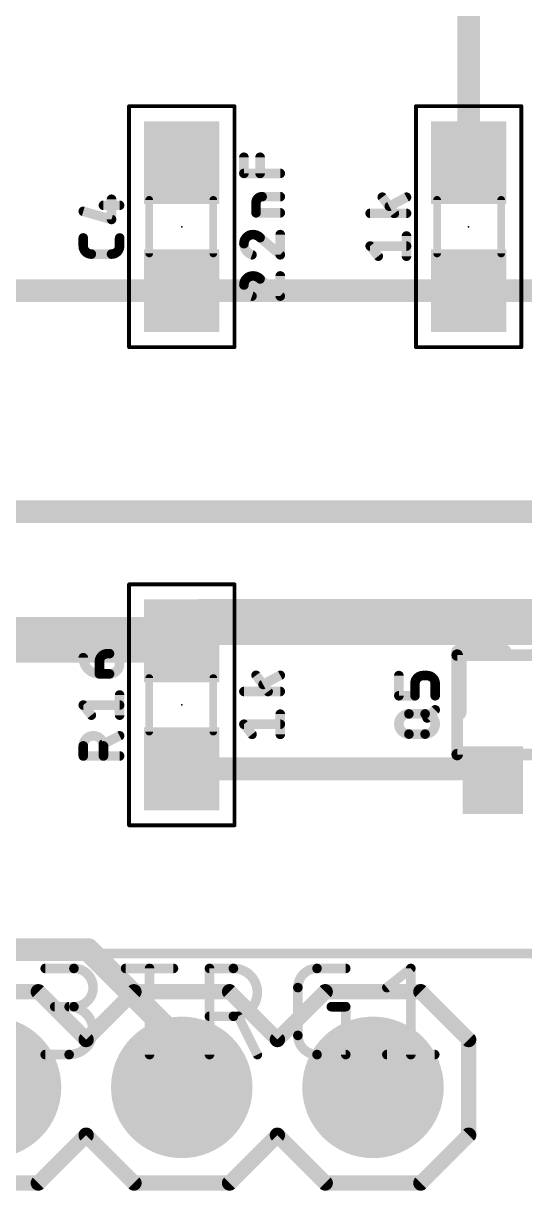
# Model space of a CAD drawing. Extents: x 11.3 to 101.7, y 6.2 to 96.
# Drawn here: x 51.24 to 57.89, y 32.92 to 48.42 of the extents above; entities that cross this region are included whole.
import ezdxf

# ---------------------------------------------------------------- set-up
doc = ezdxf.new("R2010")
doc.units = 0
for name, color, linetype in [('1', 12, 'CONTINUOUS'), ('16', 132, 'CONTINUOUS'), ('17', 110, 'CONTINUOUS'), ('21', 253, 'CONTINUOUS'), ('23', 53, 'CONTINUOUS'), ('25', 253, 'CONTINUOUS'), ('27', 253, 'CONTINUOUS'), ('39', 12, 'CONTINUOUS'), ('51', 253, 'CONTINUOUS')]:
    doc.layers.add(name, color=color, linetype=linetype)

# ---------------------------------------------------------------- blocks, each defined once
blk = doc.blocks.new('RECT')
blk.add_solid([(-0.5, -0.5), (0.5, -0.5), (-0.5, 0.5), (0.5, 0.5)])
blk = doc.blocks.new('ROUNDP')
at = {"const_width": 0.5}
blk.add_lwpolyline([(0, -0.25, 1), (0, 0.25, 1), (0, -0.25)], format="xyb", dxfattribs=at)

msp = doc.modelspace()

# ---------------------------------------------------------------- linework, layer by layer
at = {"layer": '1'}
for points, const_width in [([(57.15, 52.578), (57.15, 46.57)], 0.3048), ([(49.53, 44.87), (53.34, 44.87)], 0.3048), ([(53.34, 44.87), (57.15, 44.87)], 0.3048), ([(58.2168, 44.87), (57.15, 44.87)], 0.3048), ([(53.34, 40.22), (53.59, 40.47)], 0.6096), ([(53.59, 40.47), (58.42, 40.47)], 0.6096), ([(50.419, 40.2336), (53.3264, 40.2336)], 0.6096), ([(53.3264, 40.2336), (53.34, 40.22)], 0.6096), ([(53.34, 38.52), (57.32, 38.52)], 0.3048), ([(57.32, 38.52), (57.47, 38.37)], 0.3048)]:
    msp.add_lwpolyline(points, dxfattribs=dict(at, const_width=const_width))
for points, const_width in [([(57.0738, 46.57, 1), (57.2262, 46.57)], 0.1524), ([(53.34, 44.9462, 1), (53.34, 44.7938)], 0.1524), ([(53.34, 44.7938, 1), (53.34, 44.9462)], 0.1524), ([(57.15, 44.9462, 1), (57.15, 44.7938)], 0.1524), ([(57.15, 44.7938, 1), (57.15, 44.9462)], 0.1524), ([(53.59, 40.6224, 1), (53.59, 40.3176)], 0.3048), ([(53.6978, 40.3622, 1), (53.4822, 40.5778)], 0.3048), ([(53.4342, 40.3414, 1), (53.2186, 40.1258)], 0.3048), ([(53.2322, 40.3278, 1), (53.4478, 40.1122)], 0.3048), ([(53.2322, 40.1122, 1), (53.4478, 40.3278)], 0.3048), ([(53.3264, 40.0812, 1), (53.3264, 40.386)], 0.3048), ([(53.34, 38.5962, 1), (53.34, 38.4438)], 0.1524), ([(57.3739, 38.5739, 1), (57.2661, 38.4661)], 0.1524), ([(57.32, 38.4438, 1), (57.32, 38.5962)], 0.1524), ([(57.4161, 38.3161, 1), (57.5239, 38.4239)], 0.1524)]:
    msp.add_lwpolyline(points, format="xyb", dxfattribs=dict(at, const_width=const_width))
at = {"layer": '16', "const_width": 0.3048}
for points in [[(65.7606, 41.9354), (38.8366, 41.9354)], [(39.5224, 36.1188), (52.0954, 36.1188)], [(52.0954, 36.1188), (53.34, 34.8742)], [(53.34, 34.8742), (53.34, 34.29)]]:
    msp.add_lwpolyline(points, dxfattribs=at)
at = {"layer": '16', "const_width": 0.1524}
for points in [[(52.1493, 36.1727, 1), (52.0415, 36.0649)], [(52.0954, 36.0426, 1), (52.0954, 36.195)], [(53.4162, 34.8742, 1), (53.2638, 34.8742)], [(53.2861, 34.8203, 1), (53.3939, 34.9281)], [(53.2638, 34.29, 1), (53.4162, 34.29)]]:
    msp.add_lwpolyline(points, format="xyb", dxfattribs=at)
at = {"layer": '21'}
for points, const_width in [([(57.62, 40.07), (57.02, 40.07)], 0.2032), ([(57.02, 40.07), (57.02, 39.27)], 0.2032), ([(39.37, 36.068), (64.516, 36.068)], 0.127), ([(50.165, 35.56), (51.435, 35.56)], 0.2032), ([(51.435, 35.56), (52.07, 34.925)], 0.2032), ([(52.07, 34.925), (52.705, 35.56)], 0.2032), ([(53.975, 35.56), (52.705, 35.56)], 0.2032), ([(53.975, 35.56), (54.61, 34.925)], 0.2032), ([(55.245, 35.56), (54.61, 34.925)], 0.2032), ([(55.245, 35.56), (56.515, 35.56)], 0.2032), ([(56.515, 35.56), (57.15, 34.925)], 0.2032), ([(57.15, 34.925), (57.15, 33.655)], 0.2032), ([(52.07, 33.655), (51.435, 33.02)], 0.2032), ([(52.705, 33.02), (52.07, 33.655)], 0.2032), ([(54.61, 33.655), (53.975, 33.02)], 0.2032), ([(54.61, 33.655), (55.245, 33.02)], 0.2032), ([(57.15, 33.655), (56.515, 33.02)], 0.2032), ([(51.435, 33.02), (50.165, 33.02)], 0.2032), ([(53.975, 33.02), (52.705, 33.02)], 0.2032), ([(56.515, 33.02), (55.245, 33.02)], 0.2032)]:
    msp.add_lwpolyline(points, dxfattribs=dict(at, const_width=const_width))
at = {"layer": '21', "const_width": 0.1016}
for points in [[(57.02, 40.1208, 1), (57.02, 40.0192)], [(57.0708, 40.07, 1), (56.9692, 40.07)], [(57.62, 40.0192, 1), (57.62, 40.1208)], [(56.9692, 39.27, 1), (57.0708, 39.27)], [(51.4709, 35.5959, 1), (51.3991, 35.5241)], [(51.435, 35.5092, 1), (51.435, 35.6108)], [(52.705, 35.6108, 1), (52.705, 35.5092)], [(52.7409, 35.5241, 1), (52.6691, 35.5959)], [(54.0109, 35.5959, 1), (53.9391, 35.5241)], [(53.975, 35.5092, 1), (53.975, 35.6108)], [(55.245, 35.6108, 1), (55.245, 35.5092)], [(55.2809, 35.5241, 1), (55.2091, 35.5959)], [(56.5509, 35.5959, 1), (56.4791, 35.5241)], [(56.515, 35.5092, 1), (56.515, 35.6108)], [(52.0341, 34.9609, 1), (52.1059, 34.8891)], [(52.0341, 34.8891, 1), (52.1059, 34.9609)], [(54.5741, 34.9609, 1), (54.6459, 34.8891)], [(54.5741, 34.8891, 1), (54.6459, 34.9609)], [(57.2008, 34.925, 1), (57.0992, 34.925)], [(57.1141, 34.8891, 1), (57.1859, 34.9609)], [(52.1059, 33.6909, 1), (52.0341, 33.6191)], [(52.1059, 33.6191, 1), (52.0341, 33.6909)], [(54.6459, 33.6909, 1), (54.5741, 33.6191)], [(54.6459, 33.6191, 1), (54.5741, 33.6909)], [(57.0992, 33.655, 1), (57.2008, 33.655)], [(57.1859, 33.6191, 1), (57.1141, 33.6909)], [(51.3991, 33.0559, 1), (51.4709, 32.9841)], [(51.435, 32.9692, 1), (51.435, 33.0708)], [(52.705, 33.0708, 1), (52.705, 32.9692)], [(52.6691, 32.9841, 1), (52.7409, 33.0559)], [(53.9391, 33.0559, 1), (54.0109, 32.9841)], [(53.975, 32.9692, 1), (53.975, 33.0708)], [(55.245, 33.0708, 1), (55.245, 32.9692)], [(55.2091, 32.9841, 1), (55.2809, 33.0559)], [(56.4791, 33.0559, 1), (56.5509, 32.9841)], [(56.515, 32.9692, 1), (56.515, 33.0708)]]:
    msp.add_lwpolyline(points, format="xyb", dxfattribs=at)
at = {"layer": '23'}
for p in [(53.34, 45.72), (57.15, 45.72), (53.34, 39.37)]:
    msp.add_point(p, dxfattribs=at)
at = {"layer": '25', "const_width": 0.127}
for points in [[(52.3, 46.0037), (52.5145, 46.0037)], [(52.4073, 45.816), (52.4073, 46.0841)], [(52.0319, 45.9232), (52.4073, 45.816)], [(52.0319, 45.4632), (52.0319, 45.5704)], [(52.5145, 45.5704), (52.5145, 45.4632)], [(52.4073, 45.3559), (52.1391, 45.3559)], [(52.2464, 39.7814), (52.2464, 39.9423)], [(52.3536, 40.0495), (52.3804, 40.0495)], [(52.3804, 39.7814), (52.2464, 39.7814)], [(56.2229, 39.4906), (56.2229, 39.7587)], [(56.4374, 39.6514), (56.4374, 39.4906)], [(56.5983, 39.7587), (56.5446, 39.7587)], [(56.7055, 39.4906), (56.7055, 39.6514)], [(52.5145, 39.2328), (52.5145, 39.5009)], [(56.4374, 39.4906), (56.2229, 39.4906)], [(52.1391, 39.2328), (52.0319, 39.3668)], [(52.0319, 39.3668), (52.5145, 39.3668)], [(56.357, 39.2494), (56.5714, 39.2494)], [(56.5983, 39.1958), (56.7055, 39.3031)], [(52.5145, 38.9586), (52.3, 38.8514)], [(56.5714, 38.9813), (56.357, 38.9813)], [(52.0319, 38.6905), (52.0319, 38.8246)], [(52.3, 38.8246), (52.3, 38.6905)], [(52.5145, 38.6905), (52.0319, 38.6905)]]:
    msp.add_lwpolyline(points, dxfattribs=at)
at = {"layer": '25'}
for points, const_width in [([(52.3, 46.0354, 1), (52.3, 45.9719)], 0.0635), ([(52.439, 46.0841, 1), (52.3755, 46.0841)], 0.0635), ([(52.5145, 45.9719, 1), (52.5145, 46.0354)], 0.0635), ([(52.0406, 45.9538, 1), (52.0232, 45.8927)], 0.0635), ([(52.3755, 45.816, 1), (52.439, 45.816)], 0.0635), ([(52.3985, 45.7855, 1), (52.416, 45.8465)], 0.0635), ([(52.0637, 45.5704, 1), (52.0001, 45.5704)], 0.0635), ([(52.5463, 45.5704, 1), (52.4828, 45.5704)], 0.0635), ([(52.0319, 45.4632, 0.4142), (52.1391, 45.3559)], 0.127), ([(52.0636, 45.4632, 1), (52.0001, 45.4632)], 0.0635), ([(52.0001, 45.4632, 1), (52.0637, 45.4632)], 0.0635), ([(52.4073, 45.3559, 0.4142), (52.5145, 45.4632)], 0.127), ([(52.5463, 45.4632, 1), (52.4828, 45.4632)], 0.0635), ([(52.4828, 45.4632, 1), (52.5463, 45.4632)], 0.0635), ([(52.1391, 45.3877, 1), (52.1391, 45.3242)], 0.0635), ([(52.1391, 45.3242, 1), (52.1391, 45.3877)], 0.0635), ([(52.4073, 45.3877, 1), (52.4073, 45.3242)], 0.0635), ([(52.4073, 45.3242, 1), (52.4073, 45.3877)], 0.0635), ([(52.0319, 39.9959, 0.4142), (52.2464, 39.7814)], 0.127), ([(52.0636, 39.9959, 1), (52.0001, 39.9959)], 0.0635), ([(52.2781, 39.9423, 1), (52.2146, 39.9423)], 0.0635), ([(52.3536, 40.0495, 0.4142), (52.2464, 39.9423)], 0.127), ([(52.3536, 40.0813, 1), (52.3536, 40.0178)], 0.0635), ([(52.3804, 40.0813, 1), (52.3804, 40.0178)], 0.0635), ([(52.3804, 39.7814, 1), (52.3804, 40.0495)], 0.127), ([(52.3536, 40.0178, 1), (52.3536, 40.0813)], 0.0635), ([(52.3804, 40.0178, 1), (52.3804, 40.0813)], 0.0635), ([(52.2146, 39.9423, 1), (52.2781, 39.9423)], 0.0635), ([(52.2464, 39.8131, 1), (52.2464, 39.7496)], 0.0635), ([(52.2464, 39.7496, 1), (52.2464, 39.8131)], 0.0635), ([(52.3804, 39.8131, 1), (52.3804, 39.7496)], 0.0635), ([(52.3804, 39.7496, 1), (52.3804, 39.8131)], 0.0635), ([(52.2146, 39.7814, 1), (52.2781, 39.7814)], 0.0635), ([(56.2547, 39.7587, 1), (56.1912, 39.7587)], 0.0635), ([(56.4691, 39.6514, 1), (56.4056, 39.6514)], 0.0635), ([(56.5446, 39.7587, 0.4142), (56.4374, 39.6514)], 0.127), ([(56.5446, 39.7904, 1), (56.5446, 39.7269)], 0.0635), ([(56.5446, 39.7269, 1), (56.5446, 39.7904)], 0.0635), ([(56.7055, 39.6514, 0.4142), (56.5983, 39.7587)], 0.127), ([(56.5983, 39.7904, 1), (56.5983, 39.7269)], 0.0635), ([(56.5983, 39.7269, 1), (56.5983, 39.7904)], 0.0635), ([(56.7373, 39.6514, 1), (56.6737, 39.6514)], 0.0635), ([(52.5463, 39.5009, 1), (52.4828, 39.5009)], 0.0635), ([(56.2229, 39.5223, 1), (56.2229, 39.4588)], 0.0635), ([(56.4056, 39.6514, 1), (56.4691, 39.6514)], 0.0635), ([(56.4374, 39.4588, 1), (56.4374, 39.5223)], 0.0635), ([(56.6737, 39.6514, 1), (56.7373, 39.6514)], 0.0635), ([(52.0567, 39.3867, 1), (52.0071, 39.347)], 0.0635), ([(52.0319, 39.3986, 1), (52.0319, 39.3351)], 0.0635), ([(52.5145, 39.3351, 1), (52.5145, 39.3986)], 0.0635), ([(56.1912, 39.4906, 1), (56.2547, 39.4906)], 0.0635), ([(56.4056, 39.4906, 1), (56.4691, 39.4906)], 0.0635), ([(56.6737, 39.4906, 1), (56.7373, 39.4906)], 0.0635), ([(52.1144, 39.2129, 1), (52.1639, 39.2526)], 0.0635), ([(52.4828, 39.2328, 1), (52.5463, 39.2328)], 0.0635), ([(56.357, 39.2494, 1), (56.357, 38.9813)], 0.127), ([(56.357, 39.2812, 1), (56.357, 39.2177)], 0.0635), ([(56.357, 39.2177, 1), (56.357, 39.2812)], 0.0635), ([(56.5714, 39.2812, 1), (56.5714, 39.2177)], 0.0635), ([(56.5714, 38.9813, 1), (56.5714, 39.2494)], 0.127), ([(56.5758, 39.2183, 1), (56.6207, 39.1734)], 0.0635), ([(56.5714, 39.2177, 1), (56.5714, 39.2812)], 0.0635), ([(56.728, 39.2806, 1), (56.683, 39.3255)], 0.0635), ([(52.3, 38.8246, 1), (52.0319, 38.8246)], 0.127), ([(52.2858, 38.8798, 1), (52.3142, 38.823)], 0.0635), ([(52.5287, 38.9302, 1), (52.5003, 38.987)], 0.0635), ([(56.357, 39.0131, 1), (56.357, 38.9496)], 0.0635), ([(56.357, 38.9496, 1), (56.357, 39.0131)], 0.0635), ([(56.5714, 39.0131, 1), (56.5714, 38.9496)], 0.0635), ([(56.5714, 38.9496, 1), (56.5714, 39.0131)], 0.0635), ([(52.0637, 38.8246, 1), (52.0001, 38.8246)], 0.0635), ([(52.0001, 38.8246, 1), (52.0637, 38.8246)], 0.0635), ([(52.3318, 38.8246, 1), (52.2683, 38.8246)], 0.0635), ([(52.2683, 38.8246, 1), (52.3318, 38.8246)], 0.0635), ([(52.0319, 38.7222, 1), (52.0319, 38.6587)], 0.0635), ([(52.0001, 38.6905, 1), (52.0637, 38.6905)], 0.0635), ([(52.2683, 38.6905, 1), (52.3318, 38.6905)], 0.0635), ([(52.5145, 38.6587, 1), (52.5145, 38.7222)], 0.0635)]:
    msp.add_lwpolyline(points, format="xyb", dxfattribs=dict(at, const_width=const_width))
at = {"layer": '27'}
for points, const_width in [([(54.1973, 46.642, 1), (54.1337, 46.642)], 0.0635), ([(54.4117, 46.642, 1), (54.3482, 46.642)], 0.0635), ([(54.1337, 46.4275, 1), (54.1973, 46.4275)], 0.0635), ([(54.1655, 46.4593, 1), (54.1655, 46.3958)], 0.0635), ([(54.3482, 46.4275, 1), (54.4117, 46.4275)], 0.0635), ([(54.6481, 46.3958, 1), (54.6481, 46.4593)], 0.0635), ([(54.4068, 46.1183, 0.4142), (54.3264, 46.0378)], 0.127), ([(54.3581, 46.0378, 1), (54.2946, 46.0378)], 0.0635), ([(54.2946, 46.0378, 1), (54.3581, 46.0378)], 0.0635), ([(54.4068, 46.15, 1), (54.4068, 46.0865)], 0.0635), ([(54.4068, 46.0865, 1), (54.4068, 46.15)], 0.0635), ([(54.6481, 46.0865, 1), (54.6481, 46.15)], 0.0635), ([(56.0282, 46.1307, 1), (55.9774, 46.0926)], 0.0635), ([(56.0818, 46.0191, 1), (56.1115, 45.963)], 0.0635), ([(56.3394, 46.0836, 1), (56.3096, 46.1397)], 0.0635), ([(54.3264, 45.9355, 1), (54.3264, 45.872)], 0.0635), ([(54.2946, 45.9038, 1), (54.3581, 45.9038)], 0.0635), ([(54.6481, 45.872, 1), (54.6481, 45.9355)], 0.0635), ([(55.8419, 45.9289, 1), (55.8419, 45.8654)], 0.0635), ([(56.1382, 45.8781, 1), (56.189, 45.9162)], 0.0635), ([(56.3245, 45.8654, 1), (56.3245, 45.9289)], 0.0635), ([(54.2862, 45.6147, 0.4142), (54.1655, 45.4941)], 0.127), ([(54.2862, 45.6465, 1), (54.2862, 45.583)], 0.0635), ([(54.38, 45.5745, 0.2053), (54.2862, 45.6147)], 0.127), ([(54.2862, 45.583, 1), (54.2862, 45.6465)], 0.0635), ([(54.4006, 45.5987, 1), (54.3594, 45.5503)], 0.0635), ([(54.357, 45.5526, 1), (54.403, 45.5964)], 0.0635), ([(54.6799, 45.6147, 1), (54.6163, 45.6147)], 0.0635), ([(56.3563, 45.5964, 1), (56.2927, 45.5964)], 0.0635), ([(54.1337, 45.4941, 1), (54.1972, 45.4941)], 0.0635), ([(54.1655, 45.4941, 0.3252), (54.2727, 45.3466)], 0.127), ([(54.1972, 45.4941, 1), (54.1338, 45.4941)], 0.0635), ([(55.8667, 45.4822, 1), (55.8171, 45.4425)], 0.0635), ([(55.8419, 45.4941, 1), (55.8419, 45.4306)], 0.0635), ([(56.3245, 45.4306, 1), (56.3245, 45.4941)], 0.0635), ([(54.263, 45.3164, 1), (54.2825, 45.3768)], 0.0635), ([(54.6163, 45.3466, 1), (54.6799, 45.3466)], 0.0635), ([(54.6275, 45.3224, 1), (54.6687, 45.3708)], 0.0635), ([(55.9244, 45.3085, 1), (55.9739, 45.3482)], 0.0635), ([(56.2927, 45.3283, 1), (56.3563, 45.3283)], 0.0635), ([(54.2862, 45.0661, 0.4142), (54.1655, 44.9454)], 0.127), ([(54.38, 45.0259, 0.2053), (54.2862, 45.0661)], 0.127), ([(54.2862, 45.0978, 1), (54.2862, 45.0343)], 0.0635), ([(54.2862, 45.0343, 1), (54.2862, 45.0978)], 0.0635), ([(54.6799, 45.0661, 1), (54.6163, 45.0661)], 0.0635), ([(54.1337, 44.9454, 1), (54.1972, 44.9454)], 0.0635), ([(54.1655, 44.9454, 0.3252), (54.2727, 44.798)], 0.127), ([(54.1972, 44.9454, 1), (54.1338, 44.9454)], 0.0635), ([(54.4006, 45.0501, 1), (54.3594, 45.0017)], 0.0635), ([(54.357, 45.004, 1), (54.403, 45.0478)], 0.0635), ([(54.263, 44.7678, 1), (54.2825, 44.8282)], 0.0635), ([(54.6163, 44.798, 1), (54.6799, 44.798)], 0.0635), ([(54.6275, 44.7738, 1), (54.6687, 44.8222)], 0.0635), ([(54.3518, 39.7807, 1), (54.301, 39.7426)], 0.0635), ([(54.4054, 39.6691, 1), (54.4351, 39.613)], 0.0635), ([(54.663, 39.7336, 1), (54.6332, 39.7897)], 0.0635), ([(54.1655, 39.5789, 1), (54.1655, 39.5154)], 0.0635), ([(54.4618, 39.5281, 1), (54.5126, 39.5662)], 0.0635), ([(54.6481, 39.5154, 1), (54.6481, 39.5789)], 0.0635), ([(54.6799, 39.2464, 1), (54.6163, 39.2464)], 0.0635), ([(54.1903, 39.1322, 1), (54.1407, 39.0925)], 0.0635), ([(54.1655, 39.1441, 1), (54.1655, 39.0806)], 0.0635), ([(54.6481, 39.0806, 1), (54.6481, 39.1441)], 0.0635), ([(54.248, 38.9585, 1), (54.2975, 38.9982)], 0.0635), ([(54.6163, 38.9783, 1), (54.6799, 38.9783)], 0.0635), ([(51.5264, 35.9013, 1), (51.5264, 35.8378)], 0.0635), ([(51.9078, 35.9013, 1), (51.9078, 35.8378)], 0.0635), ([(51.9078, 35.361, 1), (51.9078, 35.8695)], 0.127), ([(51.9078, 35.8378, 1), (51.9078, 35.9013)], 0.0635), ([(52.5941, 35.9013, 1), (52.5941, 35.8378)], 0.0635), ([(52.9436, 35.8695, 1), (52.8801, 35.8695)], 0.0635), ([(53.2297, 35.8378, 1), (53.2297, 35.9013)], 0.0635), ([(53.7399, 35.8695, 1), (53.6764, 35.8695)], 0.0635), ([(53.7082, 35.9013, 1), (53.7082, 35.8378)], 0.0635), ([(54.026, 35.9013, 1), (54.026, 35.8378)], 0.0635), ([(54.026, 35.2339, 1), (54.026, 35.8695)], 0.127), ([(54.026, 35.8378, 1), (54.026, 35.9013)], 0.0635), ([(55.1362, 35.8695, 0.4142), (54.882, 35.6153)], 0.127), ([(55.1362, 35.9013, 1), (55.1362, 35.8378)], 0.0635), ([(55.1362, 35.8378, 1), (55.1362, 35.9013)], 0.0635), ([(55.5175, 35.8378, 1), (55.5175, 35.9013)], 0.0635), ([(56.4136, 35.8695, 1), (56.3501, 35.8695)], 0.0635), ([(56.4017, 35.8447, 1), (56.362, 35.8943)], 0.0635), ([(54.9137, 35.6153, 1), (54.8502, 35.6153)], 0.0635), ([(56.0442, 35.6401, 1), (56.0839, 35.5905)], 0.0635), ([(54.8502, 35.6153, 1), (54.9137, 35.6153)], 0.0635), ([(51.6535, 35.3928, 1), (51.6535, 35.3293)], 0.0635), ([(51.8442, 35.3928, 1), (51.8442, 35.3293)], 0.0635), ([(51.8442, 34.7255, 1), (51.8442, 35.361)], 0.127), ([(51.9078, 35.3928, 1), (51.9078, 35.3293)], 0.0635), ([(51.9078, 35.3293, 1), (51.9078, 35.3928)], 0.0635), ([(55.3269, 35.3928, 1), (55.3269, 35.3293)], 0.0635), ([(55.5493, 35.361, 1), (55.4858, 35.361)], 0.0635), ([(55.5175, 35.3293, 1), (55.5175, 35.3928)], 0.0635), ([(53.7082, 35.2657, 1), (53.7082, 35.2022)], 0.0635), ([(54.026, 35.2657, 1), (54.026, 35.2022)], 0.0635), ([(54.026, 35.2022, 1), (54.026, 35.2657)], 0.0635), ([(54.1179, 35.2481, 1), (54.0611, 35.2197)], 0.0635), ([(54.9137, 34.9797, 1), (54.8502, 34.9797)], 0.0635), ([(54.882, 34.9797, 0.4142), (55.1362, 34.7255)], 0.127), ([(54.8502, 34.9797, 1), (54.9137, 34.9797)], 0.0635), ([(51.5264, 34.7572, 1), (51.5264, 34.6937)], 0.0635), ([(51.8442, 34.7572, 1), (51.8442, 34.6937)], 0.0635), ([(51.8442, 34.6937, 1), (51.8442, 34.7572)], 0.0635), ([(52.8801, 34.7255, 1), (52.9436, 34.7255)], 0.0635), ([(53.6764, 34.7255, 1), (53.7399, 34.7255)], 0.0635), ([(54.3154, 34.7113, 1), (54.3722, 34.7397)], 0.0635), ([(55.1362, 34.7572, 1), (55.1362, 34.6937)], 0.0635), ([(55.1362, 34.6937, 1), (55.1362, 34.7572)], 0.0635), ([(55.4858, 34.7255, 1), (55.5493, 34.7255)], 0.0635), ([(55.5175, 34.6937, 1), (55.5175, 34.7572)], 0.0635), ([(56.064, 34.7572, 1), (56.064, 34.6937)], 0.0635), ([(56.3501, 34.7255, 1), (56.4136, 34.7255)], 0.0635), ([(56.6996, 34.6937, 1), (56.6996, 34.7572)], 0.0635)]:
    msp.add_lwpolyline(points, format="xyb", dxfattribs=dict(at, const_width=const_width))
at = {"layer": '27', "const_width": 0.127}
for points in [[(54.1655, 46.4275), (54.1655, 46.642)], [(54.38, 46.4275), (54.38, 46.642)], [(54.6481, 46.4275), (54.1655, 46.4275)], [(54.3264, 45.9038), (54.3264, 46.0378)], [(54.4068, 46.1183), (54.6481, 46.1183)], [(56.0028, 46.1117), (56.1636, 45.8972)], [(56.3245, 46.1117), (56.0966, 45.991)], [(54.6481, 45.9038), (54.3264, 45.9038)], [(56.3245, 45.8972), (55.8419, 45.8972)], [(54.38, 45.5745), (54.6481, 45.3466)], [(54.6481, 45.3466), (54.6481, 45.6147)], [(56.3245, 45.3283), (56.3245, 45.5964)], [(55.9491, 45.3283), (55.8419, 45.4624)], [(55.8419, 45.4624), (56.3245, 45.4624)], [(54.6481, 44.798), (54.6481, 45.0661)], [(54.38, 45.0259), (54.6481, 44.798)], [(54.3264, 39.7617), (54.4872, 39.5472)], [(54.6481, 39.7617), (54.4202, 39.641)], [(54.6481, 39.5472), (54.1655, 39.5472)], [(54.6481, 38.9783), (54.6481, 39.2464)], [(54.2727, 38.9783), (54.1655, 39.1124)], [(54.1655, 39.1124), (54.6481, 39.1124)], [(51.5264, 35.8695), (51.9078, 35.8695)], [(52.5941, 35.8695), (53.2297, 35.8695)], [(52.9119, 34.7255), (52.9119, 35.8695)], [(53.7082, 34.7255), (53.7082, 35.8695)], [(53.7082, 35.8695), (54.026, 35.8695)], [(55.1362, 35.8695), (55.5175, 35.8695)], [(56.064, 35.6153), (56.3818, 35.8695)], [(56.3818, 35.8695), (56.3818, 34.7255)], [(54.882, 34.9797), (54.882, 35.6153)], [(51.9078, 35.361), (51.6535, 35.361)], [(55.3269, 35.361), (55.5175, 35.361)], [(55.5175, 35.361), (55.5175, 34.7255)], [(54.026, 35.2339), (53.7082, 35.2339)], [(54.3438, 34.7255), (54.0895, 35.2339)], [(51.5264, 34.7255), (51.8442, 34.7255)], [(55.5175, 34.7255), (55.1362, 34.7255)], [(56.064, 34.7255), (56.6996, 34.7255)]]:
    msp.add_lwpolyline(points, dxfattribs=at)
at = {"layer": '39', "const_width": 0.0508}
for points in [[(52.64, 44.12), (52.64, 47.32)], [(52.64, 47.32), (54.04, 47.32)], [(54.04, 47.32), (54.04, 44.12)], [(56.45, 44.12), (56.45, 47.32)], [(56.45, 47.32), (57.85, 47.32)], [(57.85, 47.32), (57.85, 44.12)], [(54.04, 44.12), (52.64, 44.12)], [(57.85, 44.12), (56.45, 44.12)], [(52.64, 37.77), (52.64, 40.97)], [(52.64, 40.97), (54.04, 40.97)], [(54.04, 40.97), (54.04, 37.77)], [(54.04, 37.77), (52.64, 37.77)]]:
    msp.add_lwpolyline(points, dxfattribs=at)
at = {"layer": '39', "const_width": 0.0254}
for points in [[(52.6527, 47.32, 1), (52.6273, 47.32)], [(52.64, 47.3327, 1), (52.64, 47.3073)], [(54.0527, 47.32, 1), (54.0273, 47.32)], [(54.04, 47.3073, 1), (54.04, 47.3327)], [(56.4627, 47.32, 1), (56.4373, 47.32)], [(56.45, 47.3327, 1), (56.45, 47.3073)], [(57.8627, 47.32, 1), (57.8373, 47.32)], [(57.85, 47.3073, 1), (57.85, 47.3327)], [(52.64, 44.1327, 1), (52.64, 44.1073)], [(52.6273, 44.12, 1), (52.6527, 44.12)], [(54.0273, 44.12, 1), (54.0527, 44.12)], [(54.04, 44.1073, 1), (54.04, 44.1327)], [(56.45, 44.1327, 1), (56.45, 44.1073)], [(56.4373, 44.12, 1), (56.4627, 44.12)], [(57.8373, 44.12, 1), (57.8627, 44.12)], [(57.85, 44.1073, 1), (57.85, 44.1327)], [(52.6527, 40.97, 1), (52.6273, 40.97)], [(52.64, 40.9827, 1), (52.64, 40.9573)], [(54.0527, 40.97, 1), (54.0273, 40.97)], [(54.04, 40.9573, 1), (54.04, 40.9827)], [(52.64, 37.7827, 1), (52.64, 37.7573)], [(52.6273, 37.77, 1), (52.6527, 37.77)], [(54.0273, 37.77, 1), (54.0527, 37.77)], [(54.04, 37.7573, 1), (54.04, 37.7827)]]:
    msp.add_lwpolyline(points, format="xyb", dxfattribs=at)
at = {"layer": '51'}
for points, const_width in [([(52.908, 45.364), (52.908, 46.076)], 0.1016), ([(53.759, 45.364), (53.759, 46.076)], 0.1016), ([(56.731, 46.076), (56.731, 45.364)], 0.1016), ([(57.582, 46.076), (57.582, 45.364)], 0.1016), ([(56.9976, 38.7096), (56.9976, 40.0304)], 0.1524), ([(56.9976, 40.0304), (59.8424, 40.0304)], 0.1524), ([(52.908, 39.014), (52.908, 39.726)], 0.1016), ([(53.759, 39.014), (53.759, 39.726)], 0.1016), ([(59.8424, 38.7096), (56.9976, 38.7096)], 0.1524)]:
    msp.add_lwpolyline(points, dxfattribs=dict(at, const_width=const_width))
for points, const_width in [([(52.9334, 46.076, 1), (52.8826, 46.076)], 0.0508), ([(53.7844, 46.076, 1), (53.7336, 46.076)], 0.0508), ([(56.7564, 46.076, 1), (56.7056, 46.076)], 0.0508), ([(57.6074, 46.076, 1), (57.5566, 46.076)], 0.0508), ([(52.8826, 45.364, 1), (52.9334, 45.364)], 0.0508), ([(53.7336, 45.364, 1), (53.7844, 45.364)], 0.0508), ([(56.7056, 45.364, 1), (56.7564, 45.364)], 0.0508), ([(57.5566, 45.364, 1), (57.6074, 45.364)], 0.0508), ([(57.0357, 40.0304, 1), (56.9595, 40.0304)], 0.0762), ([(56.9976, 40.0685, 1), (56.9976, 39.9923)], 0.0762), ([(52.9334, 39.726, 1), (52.8826, 39.726)], 0.0508), ([(53.7844, 39.726, 1), (53.7336, 39.726)], 0.0508), ([(52.8826, 39.014, 1), (52.9334, 39.014)], 0.0508), ([(53.7336, 39.014, 1), (53.7844, 39.014)], 0.0508), ([(56.9976, 38.7477, 1), (56.9976, 38.6715)], 0.0762), ([(56.9595, 38.7096, 1), (57.0357, 38.7096)], 0.0762)]:
    msp.add_lwpolyline(points, format="xyb", dxfattribs=dict(at, const_width=const_width))

# ---------------------------------------------------------------- block references
at = {"layer": '1', "xscale": 1.1}
for p, rotation in [((53.34, 46.57), 90), ((57.15, 46.57), 270), ((53.34, 44.87), 90), ((57.15, 44.87), 270), ((53.34, 40.22), 90), ((53.34, 38.52), 90)]:
    msp.add_blockref('RECT', p, dxfattribs=dict(at, rotation=rotation))
at = {"layer": '1', "xscale": 0.8, "yscale": 0.9}
msp.add_blockref('RECT', (57.47, 38.37), dxfattribs=at)
at = {"layer": '17', "xscale": 1.8796, "yscale": 1.8796, "rotation": 90}
for p in [(50.8, 34.29), (50.8, 34.29), (53.34, 34.29), (53.34, 34.29), (55.88, 34.29), (55.88, 34.29)]:
    msp.add_blockref('ROUNDP', p, dxfattribs=at)
at = {"layer": '51', "xscale": 0.5001, "yscale": 0.95}
for p, rotation in [((53.3349, 46.3003), 90), ((57.1551, 46.3082), 270), ((53.3349, 45.1319), 90), ((57.1551, 45.1397), 270), ((53.3349, 39.9503), 90), ((53.3349, 38.7818), 90)]:
    msp.add_blockref('RECT', p, dxfattribs=dict(at, rotation=rotation))
at = {"layer": '51', "xscale": 0.508, "yscale": 0.508}
for p in [(53.34, 34.29), (55.88, 34.29)]:
    msp.add_blockref('RECT', p, dxfattribs=at)

doc.saveas('drawing.dxf')
